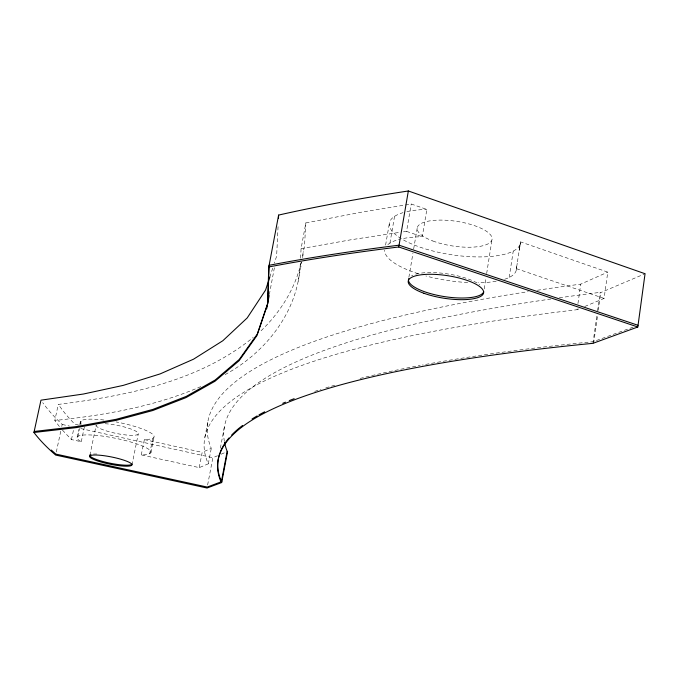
<?xml version="1.0" encoding="UTF-8"?>
<svg xmlns="http://www.w3.org/2000/svg" width="679" height="679" viewBox="0 0 679 679"><rect width="100%" height="100%" fill="white"/><g stroke="black" fill="none" stroke-linecap="round" stroke-linejoin="round"><path stroke-width="0.51" stroke-dasharray="3.4 2.55" d="M278.059 226.65L276.633 256.136L274.358 263.113M300.296 263.469C298.514 311.152 265.973 352.426 225.114 374.587M300.576 258.19L301.077 248.675L305.839 222.924L362.331 212.018L411.219 204.014L426.853 209.429L422.262 236.733A66.542 20.939 8.7 0 0 402.265 238.702M305.839 222.924L304.481 246.07L302.053 258.054M516.295 269.996L517.22 263.299M592.945 343.328L596.926 315.243M597.512 311.084L600.168 292.36L600.83 292.556L645.05 273.73M593.616 343.515L597.588 315.438M598.326 310.235L600.83 292.556M584.772 306.475L604.072 298.412L607.773 272.126L520.521 241.885A66.296 21.855 8.6 0 1 433.762 251.213A66.296 21.855 8.6 0 1 403.046 212.654M62.426 430.121L71.465 439.576L81.268 441.732A37.71 6.79 11.4 0 1 93.184 435.12A37.71 6.79 11.4 0 1 141.979 445.831A37.71 6.79 11.4 0 1 141.283 454.905L199.227 467.619L208.3 463.825A1612.124 251.799 4.1 0 1 577.048 309.7L577.345 307.655M577.939 303.572L580.749 284.136L607.773 272.126M504.616 279.264A66.542 20.939 8.7 0 0 516.396 268.663L520.521 241.885M509.174 277.448L513.248 251.103M484.22 288.914L486.011 277.601M486.665 273.484L492.029 239.551M408.885 277.261L412.934 253.301M413.638 249.134L417.161 228.297M403.436 231.836L406.551 231.403L411.219 204.014M385.596 245.094L389.288 223.764M389.933 243.124L394.55 216.363M298.208 281.165L301.765 261.89M302.545 257.655L303.683 251.51M269.351 294.499L274.554 266.881M207.621 484.993L212.85 457.722L217.458 455.762M220.361 448.148L224.528 426.344M204.854 437.301L208.08 420.624M199.227 467.619L202.181 452.358L211.288 448.31A1605.623 263.07 3.8 0 1 528.245 291.647M208.3 463.825L211.288 448.31M149.703 453.691L152.8 438.244M150.874 452.681L154.116 436.512M141.283 454.905L144.372 439.585A37.625 7.104 11.5 0 0 150.772 432.913A37.625 7.104 11.5 0 0 116.075 421.914M131.972 464.945L138.27 433.856M301.238 262.052C295.221 289.144 279.612 313.418 259.488 332.277M89.883 455.286L96.163 425.215M77.1 437.293L78.739 429.51M79.766 424.655L80.377 421.752M77.975 436.317L79.613 428.517M80.436 424.621L81.259 420.734M81.268 441.732L84.502 426.353M71.465 439.576L73.638 429.323M59.396 426.539L54.812 420.513L58.267 404.421C126.43 395.764 198.497 381.912 253.191 337.455M56.315 452.01L60.889 430.588M61.764 426.514L62.196 424.468A1561.895 294.941 3.9 0 1 42.709 402.647M269.809 277.083L273.06 267.102M221.142 454.192L225.742 452.231M200.755 386.623C154.642 406.628 104.524 415.2 54.812 420.513M577.048 309.7L578.975 308.894M633.142 327.134L593.174 341.698A1573.387 233.797 4.5 0 0 422.457 364.996M301.077 248.675L350.975 239.763L399.286 232.413M62.196 424.468L69.419 426.064M80.767 428.568L212.85 457.722M78.628 425.054L74.715 424.188L65.778 414.394L58.267 404.421M144.372 439.585L202.181 452.358M406.551 231.403L422.262 236.733M516.396 268.663L604.072 298.412M496.188 281.276A66.542 20.939 8.7 0 1 478.033 282.753M467.704 282.532A66.542 20.939 8.7 0 1 425.886 275.963M418.162 273.705A66.542 20.939 8.7 0 1 384.713 250.178M387.853 244.635A66.542 20.939 8.7 0 1 400.279 239.144M406.891 211.653A66.296 21.855 8.6 0 1 426.853 209.429M537.318 290.264A1605.623 263.07 3.8 0 1 580.749 284.136M81.455 424.197A37.625 7.104 11.5 0 1 104.999 420.157M224.376 441.443A1561.293 255.151 3.9 0 1 550.864 299.023M559.309 297.809A1561.293 255.151 3.9 0 1 600.168 292.36M105.058 423.73A21.499 4.057 11.5 0 1 136.623 431.649A21.499 4.057 11.5 0 1 121.227 434.331A21.499 4.057 11.5 0 1 96.146 425.283M411.652 275.759A38.143 11.458 8.8 0 1 412.832 275.182M415.709 274.172A38.143 11.458 8.8 0 1 479.722 284.696M93.456 454.064A21.584 3.709 11.4 0 1 97.538 454.056M314.691 391.401A1573.387 233.797 4.5 0 1 321.074 389.347M325.776 387.887A1573.387 233.797 4.5 0 1 335.587 384.985M360.142 378.424A1573.387 233.797 4.5 0 1 420.191 365.421M519.698 247.232L519.011 251.238L520.403 243.277L519.698 247.232M432.879 241.003A37.863 12.477 8.6 0 0 491.944 239.891A37.863 12.477 8.6 0 0 439.067 220.106A37.863 12.477 8.6 0 0 432.879 241.003"/><path stroke-width="1.02" d="M224.554 442.436A1561.293 255.151 3.9 0 0 227.159 451.348L221.252 482.446A1573.786 233.092 4.5 0 1 592.945 343.328L637.819 326.989L645.05 273.73L408.342 190.977A1561.895 294.941 3.9 0 0 278.619 215.073L268.808 266.949L267.509 304.616L256.993 335.528L239.025 360.778L214.997 381.242L185.961 397.639L152.767 410.523L116.05 420.394L76.32 427.609L33.95 432.498L40.969 400.169L83.415 394.024L123.264 385.383L160.142 373.9L193.54 359.191L222.831 340.739L247.198 317.942L265.582 290.043L269.809 277.083M278.466 218.231L278.619 215.073M268.808 266.949A1574.66 269.775 4.6 0 1 398.751 246.986L408.342 190.977M266.66 308.826L269.164 295.526M33.95 432.498A1574.66 269.775 4.6 0 0 55.661 455.066L207.044 488.023L221.677 482.548L227.584 451.45L227.159 451.348M34.171 431.471L76.54 426.539L116.279 419.274L153.004 409.361L186.207 396.409L215.243 379.96L239.288 359.42L257.265 334.076L267.798 303.072L269.122 265.294A1574.253 270.582 4.5 0 1 399.057 245.195L638.048 325.292M221.252 482.446L221.677 482.548M398.751 246.986L637.819 326.989M483.737 291.715A38.143 11.458 8.8 0 1 441.91 296.188A38.143 11.458 8.8 0 1 408.766 278.543M132.074 464.139A21.584 3.709 11.4 0 1 106.637 462.441A21.584 3.709 11.4 0 1 90.833 454.531M219.911 452.995A1573.387 233.797 4.5 0 0 221.439 481.462L221.863 481.564L207.231 487.055L55.873 454.098A1574.253 270.582 4.5 0 1 51.324 450.05M220.285 452.002A1573.387 233.797 4.5 0 1 229.01 437.938M231.675 435.018A1573.387 233.797 4.5 0 1 242.564 425.478M252.036 418.985A1573.387 233.797 4.5 0 1 257.18 415.896M258.979 414.869A1573.387 233.797 4.5 0 1 264.674 411.797M282.719 403.318A1573.387 233.797 4.5 0 1 285.477 402.155M289.262 400.61A1573.387 233.797 4.5 0 1 294.16 398.683M99.474 461.559A21.592 3.692 11.4 0 0 131.989 464.877A21.592 3.692 11.4 0 0 101.027 455.346A21.592 3.692 11.4 0 0 99.474 461.559M423.9 293.26A38.151 11.424 8.8 0 0 483.465 293.421A38.151 11.424 8.8 0 0 430.367 274.274A38.151 11.424 8.8 0 0 423.9 293.26"/></g></svg>
